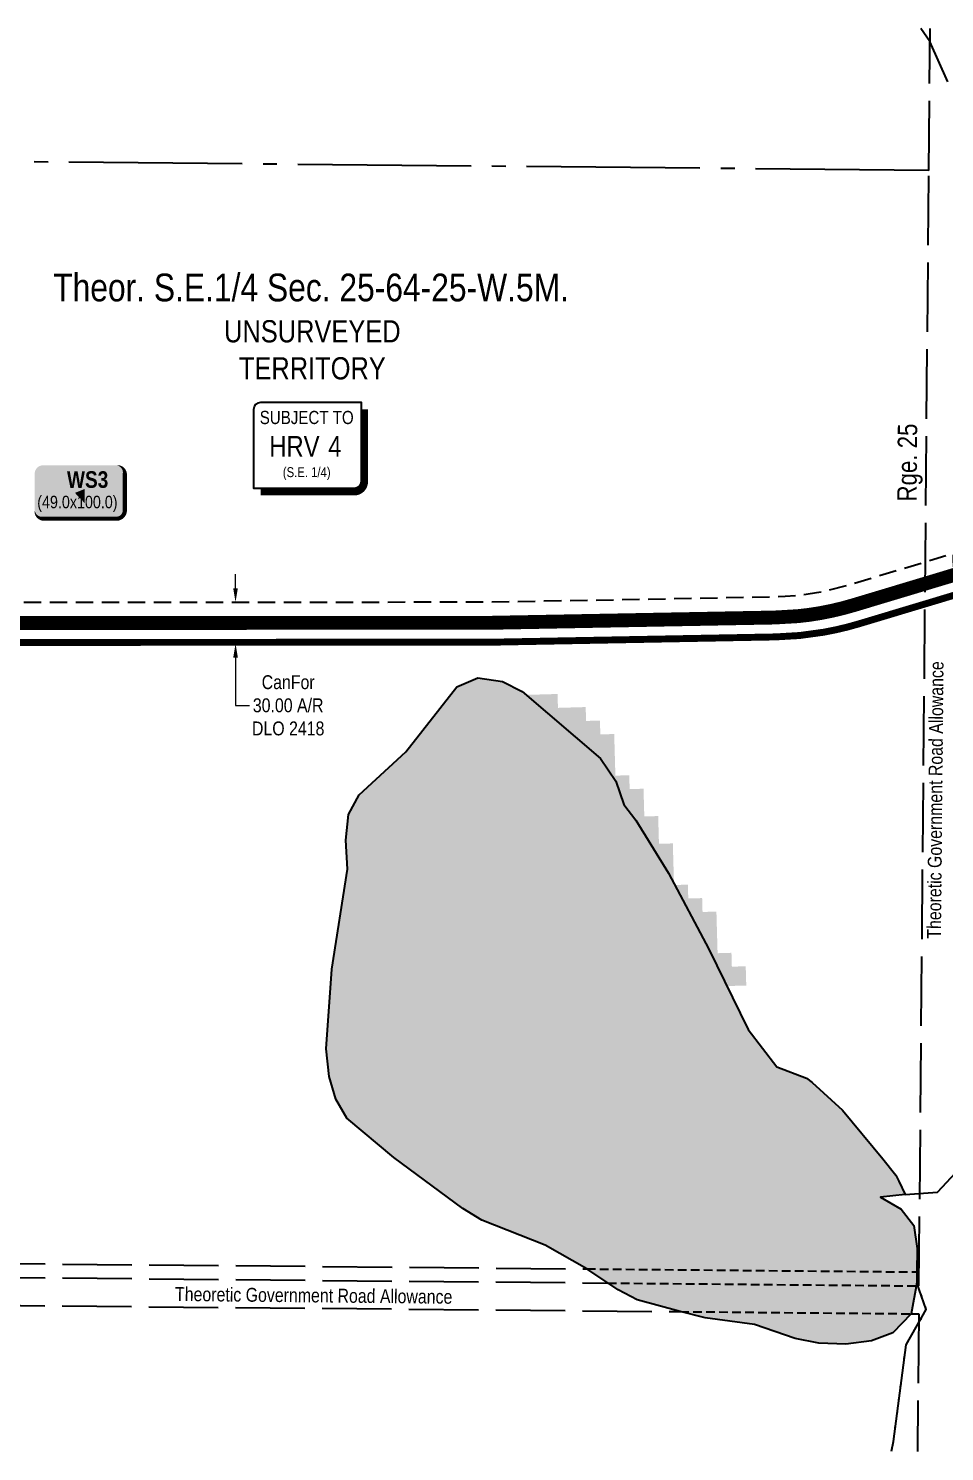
# Model space of a CAD drawing. Extents: x 454172 to 490274, y 6043290 to 6049925.
# Drawn here: x 458524 to 459184, y 6045868 to 6046894 of the extents above; entities that cross this region are included whole.
import ezdxf
from ezdxf.enums import TextEntityAlignment as Align

# ---------------------------------------------------------------- set-up
doc = ezdxf.new("R2010")
doc.units = 0
doc.header["$LTSCALE"] = 5
doc.header["$PDMODE"] = 35
doc.header["$PDSIZE"] = 5
for name, pattern in [('foc-ACCESSROAD', [3.75, 2.5, -1.25]), ('foc-QUARTERLINE', [33, 25, -3, 2, -3]), ('foc-TRAV', [1.875, 1.25, -0.625]), ('foc-UNSURVEYED', [12.5, 10, -2.5]), ('foc-WHEELTRACKS', [2, 0.4, -1.6]), ('PHANTOM', [63.50000000000001, 31.75, -6.35, 6.35, -6.35, 6.35, -6.35])]:
    doc.linetypes.add(name, pattern=pattern)
doc.layers.get('Defpoints').update_dxf_attribs({"color": 9})
for name, color, linetype in [('AS-ROADS', 254, 'Continuous'), ('C-SYMBOL', 7, 'Continuous'), ('CG-NOTES', 7, 'Continuous'), ('CTW', 7, 'Continuous'), ('D-TXT', 6, 'Continuous'), ('F-AR', 190, 'foc-ACCESSROAD'), ('L-QSEC', 8, 'foc-QUARTERLINE'), ('L-ROAD-T', 7, 'Continuous'), ('L-UNS-T', 3, 'Continuous'), ('L-USEC', 7, 'foc-UNSURVEYED'), ('L-WATER-DASH', 7, 'foc-TRAV'), ('P-PROPOSED', 10, 'Continuous'), ('P-TEMP-BLOCKS', 250, 'Continuous'), ('T-WATER', 160, 'Continuous'), ('T-WATER-H', 133, 'Continuous'), ('T-WATER-P3', 160, 'foc-WHEELTRACKS'), ('WETLAND - MARSH -H', 9, 'PHANTOM'), ('WETLAND - OPEN WATER', 140, 'PHANTOM')]:
    doc.layers.add(name, color=color, linetype=linetype)
doc.layers.add('F-AR-T', color=190, linetype='Continuous', lineweight=9)
doc.styles.add('175L', font='ARIALN.TTF', dxfattribs={"height": 20})
doc.styles.add('80', font='ARIALN.TTF', dxfattribs={"height": 10})
doc.styles.add('80CG', font='ARIALN.TTF', dxfattribs={"height": 10})
doc.styles.add('80L', font='ARIALN.TTF', dxfattribs={"height": 10})
doc.styles.add('BOLD', font='ARIALNB.TTF')
doc.styles.add('foc-LtypeFont', font='ARIALN.TTF', dxfattribs={"height": 7.349999999999999})
doc.styles.add('HRV', font='ARIALN.TTF', dxfattribs={"height": 3})
doc.linetypes.add('foc-TOPO-flowdirection-NOLINE', pattern='A,0,[">",foc-LtypeFont,S=0.3,R=0,X=0,Y=-0.945],-20,[">",foc-LtypeFont,S=0.3,R=0,X=0,Y=-0.945],0', length=20)
doc.dimstyles.new('Compass 5 000', dxfattribs={"dimscale": 5, "dimtxt": 9, "dimasz": 2, "dimexe": 0.2, "dimexo": 0.0625, "dimgap": 0.5, "dimtad": 0, "dimtih": 1, "dimtoh": 1, "dimzin": 0, "dimdsep": 46, "dimtxsty": '80CG', "dimcen": 0.1, "dimse1": 1, "dimse2": 1, "dimclrd": 256, "dimclrt": 256, "dimaunit": 1, "dimadec": 4, "dimazin": 0, "dimtfac": 0.06, "dimtofl": 0, "dimtmove": 0, "dimatfit": 1, "dimfxl": 0.2, "dimtolj": 1, "dimtzin": 0, "dimlwd": -1, "dimarcsym": 0})

# ---------------------------------------------------------------- blocks, each defined once
blk = doc.blocks.new('HRV')
blk.add_lwpolyline([(-35.14270137192347, 31.59985570973913), (37.21496793680001, 31.59985570973913), (37.21496793680001, -25.53846631238594, -0.414213562373095), (32.21496793680001, -30.53846631238594), (-40.14270137192347, -30.53846631238594), (-40.14270137192347, 26.59985570973913, -0.414213562373095)], format="xyb", close=True)
at = {"const_width": 5, "flags": 128}
blk.add_lwpolyline([(-35.14270137192347, -33.03846631238594), (32.21496793680001, -33.03846631238594, 0.4142135623730951), (39.71496793680001, -25.53846631238594), (39.71496793680001, 26.59985570973913)], format="xyb", dxfattribs=at)
at = {"style": '80L'}
blk.add_text('SUBJECT TO', height=9.5, dxfattribs=at).set_placement((-2.010251797374167, 13.05875001333334), align=Align.BOTTOM_CENTER)
blk.add_attdef('(N.W.1/4 00)', text='', height=7.125, dxfattribs=at).set_placement((-2.010251797374167, -24.44815512015521), align=Align.BOTTOM_CENTER)
at = {"layer": 'CTW', "color": 3, "style": 'HRV'}
blk.add_text('HRV', height=15, dxfattribs=at).set_placement((-10.87696241986032, -0.1770973496404622), align=Align.MIDDLE_CENTER)
blk.add_attdef('0', text='', height=15, dxfattribs=at).set_placement((18.27821898267075, -0.1770973496404622), align=Align.MIDDLE_CENTER)
blk = doc.blocks.new('*D129')
at = {"layer": 'Defpoints', "color": 0, "transparency": 16777216}
for p in [(458700.4848303975, 6046480.178554756), (458672.8287702242, 6046450.163319331), (458700.4993220369, 6046450.176684886)]:
    blk.add_point(p, dxfattribs=at)
at = {"layer": 'F-AR-T', "transparency": 16777216}
for p, q in [((458672.80944834, 6046490.165188033), (458672.8046180952, 6046500.165186866)), ((458672.833600469, 6046440.163320497), (458672.8502437067, 6046405.707021976)), ((458672.8502437067, 6046405.707021976), (458682.8502437067, 6046405.707021977))]:
    blk.add_line(p, q, dxfattribs=at)
for points in [[(458674.4761148123, 6046490.165993074), (458671.1427818678, 6046490.164382992), (458672.8142785849, 6046480.1651892)], [(458674.5002669413, 6046440.164125537), (458671.1669339968, 6046440.162515456), (458672.8287702242, 6046450.163319331)]]:
    blk.add_solid(points, dxfattribs=at)
at = {"layer": 'F-AR-T', "transparency": 16777216, "insert": (458710.7731632158, 6046405.707021977), "char_height": 10, "attachment_point": 5, "style": '80CG'}
blk.add_mtext('\\A1;CanFor\\P30.00 A/R\\PDLO 2418', dxfattribs=at)
blk = doc.blocks.new('*U289')
h = blk.add_hatch(color=111)
edge = h.paths.add_edge_path()
edge.add_line((-26.49999999999998, -20), (26.49999999999998, -20))
edge.add_arc((26.49999999999998, -14), 6, 270, 360)
edge.add_line((32.49999999999998, -14), (32.49999999999998, 12.5))
edge.add_arc((26.49999999999998, 12.5), 6, 0, 90)
edge.add_line((26.49999999999998, 18.5), (-26.49999999999998, 18.5))
edge.add_arc((-26.49999999999998, 12.5), 6, 90, 180)
edge.add_line((-32.49999999999998, 12.5), (-32.49999999999998, -14))
edge.add_arc((-26.49999999999998, -14), 6, 180, 270)
at = {"color": 250, "flags": 128}
blk.add_lwpolyline([(-26.49999999999998, -20, 3, 3, 0), (26.49999999999998, -20, 3, 3, 0.414213562373095), (32.49999999999998, -14, 3, 3, 0), (32.49999999999998, 12.5, 3, 0, 0.414213562373095), (26.49999999999998, 18.5, 0, 0, 0), (-26.49999999999998, 18.5, 0, 0, 0.414213562373095), (-32.49999999999998, 12.5, 0, 0, 0), (-32.49999999999998, -14, 0, 3, 0.414213562373095)], format="xyseb", close=True, dxfattribs=at)
at = {"flags": 128}
blk.add_lwpolyline([(3.453821467358829, -8.67658693424827, 0, 7.5, 0), (-3.398394867633905e-15, 0, 0, 0, 0)], format="xyseb", dxfattribs=at)
at = {"color": 250}
for tag, p, height, style in [('TEMP_AREA_W1_001', (-9.212824010914055, 2.244292974654144), 12, 'BOLD'), ('ENTER_TEXT_001', (-30.65893587994544, -12.47010782646594), 9, '80')]:
    blk.add_attdef(tag, p, '', height=height, dxfattribs=dict(at, style=style))

msp = doc.modelspace()

# ---------------------------------------------------------------- hatches: boundary and pattern name
at = {"layer": 'T-WATER-H'}
h = msp.add_hatch(color=256, dxfattribs=at)
h.dxf.hatch_style = 1
h.paths.add_polyline_path([(459063.1207269641, 6046145.209259287), (459084.4687900719, 6046137.084822026), (459088.4739374753, 6046134.004821347), (459110.3607204753, 6046113.90435203), (459139.4789865864, 6046078.809099523), (459148.7870162791, 6046067.032673688), (459150.9128351005, 6046062.719782955), (459155.5377656079, 6046053.33809202), (459137.7160054557, 6046051.391030827), (459152.5396389596, 6046042.568189772), (459161.900779844, 6046030.975152531), (459164.2179895113, 6046014.241812482), (459164.0358153217, 6045997.393915593), (459163.9519999959, 6045989.595167035), (459159.8349254795, 6045967.266804432), (459146.5988038827, 6045953.495360536), (459131.172935131, 6045947.751288883), (459112.8297573365, 6045945.358970952), (459093.2597987161, 6045946.156626499), (459076.2209759289, 6045949.473078973), (459046.9158240264, 6045959.504256218), (459011.3518304324, 6045964.445202123), (458993.2970220256, 6045968.807796071), (458962.4499552117, 6045977.255936936), (458948.5360223802, 6045984.557860187), (458926.0136789962, 6045999.604278306), (458896.0498743905, 6046016.733966785), (458850.4609509141, 6046034.68222257), (458836.7398823099, 6046043.01291537), (458787.0479899634, 6046079.881724078), (458753.0707640856, 6046108.149218002), (458745.1697714801, 6046122.030782004), (458740.2270465065, 6046138.271196155), (458738.2428435772, 6046158.189331438), (458742.1970201686, 6046215.508202082), (458753.5359448257, 6046287.580135382), (458752.2246924287, 6046308.550253669), (458754.1508601139, 6046327.083210682), (458761.9858378849, 6046341.196821962), (458795.4946649142, 6046372.332983391), (458832.3856910349, 6046419.003265494), (458847.4777618052, 6046425.515303323), (458865.3218405475, 6046423.016295401), (458879.3576645867, 6046415.659850779), (458935.874872806, 6046367.443237706), (458946.965817134, 6046351.100888117), (458952.7059563365, 6046334.218828934), (458961.4468908284, 6046323.055173784), (458984.9387273779, 6046284.76325222), (459013.9878776621, 6046229.958006608), (459042.2746455891, 6046172.052714351)])
at = {"layer": 'WETLAND - MARSH -H', "transparency": 33554495}
h = msp.add_hatch(color=256, dxfattribs=at)
h.dxf.hatch_style = 1
h.paths.add_polyline_path([(458916.3767782993, 6046364.226610187), (458946.3665796102, 6046365.080024148), (458945.7976363168, 6046385.073225962), (458935.8010355729, 6046384.788754), (458935.5165634566, 6046394.785354584), (458925.5199630394, 6046394.500882312), (458925.2354906122, 6046404.497482563), (458905.24229074, 6046403.928537382), (458904.9578180061, 6046413.925137019), (458854.9748239171, 6046412.502772635), (458855.2592966161, 6046402.506174604), (458845.2626987519, 6046402.221702042), (458835.266101193, 6046401.937229529), (458835.5505735688, 6046391.940632133), (458825.5539763217, 6046391.656159901), (458825.8384483713, 6046381.659562839), (458815.8418514422, 6046381.375090944), (458816.1263231671, 6046371.378494168), (458806.1297265483, 6046371.094022603), (458806.4141979504, 6046361.097426136), (458796.4176016402, 6046360.812954895), (458796.7020727181, 6046350.816358742), (458786.7054767228, 6046350.531887806), (458786.9899474771, 6046340.535291984), (458776.9933517892, 6046340.25082137), (458777.8467621323, 6046310.261034783), (458767.8501667471, 6046309.976565148), (458768.1346362244, 6046299.979969921), (458778.1312316129, 6046300.264439218), (458778.9846381486, 6046270.274652551), (458788.9812338754, 6046270.559120921), (458788.6967653414, 6046280.555716787), (458798.6933613812, 6046280.840185503), (458798.4088925269, 6046290.836781679), (458808.4054888799, 6046291.121250717), (458808.1210196977, 6046301.117847227), (458818.1176163615, 6046301.402316549), (458817.8331468571, 6046311.398913384), (458827.8297438289, 6046311.683383029), (458827.5452740022, 6046321.679980182), (458837.5418712914, 6046321.964450171), (458837.2574011392, 6046331.961047592), (458857.250596653, 6046332.529988223), (458856.9661261713, 6046342.52658629), (458876.9593229385, 6046343.095527602), (458876.6748521267, 6046353.0921263), (458916.6612494515, 6046354.230010224)])
at = {"layer": 'WETLAND - OPEN WATER', "transparency": 33554495}
h = msp.add_hatch(color=256, dxfattribs=at)
h.dxf.hatch_style = 1
h.paths.add_polyline_path([(458989.443915136, 6046276.263591499), (458988.9132151254, 6046276.248489626), (458988.8826527413, 6046277.322490749), (458984.9387273779, 6046284.76325222), (458961.4468908284, 6046323.055173784), (458952.7059563365, 6046334.218828934), (458946.965817134, 6046351.100888117), (458937.6470936054, 6046364.831895426), (458916.3767782993, 6046364.226610187), (458916.6612494515, 6046354.230010224), (458876.6748521267, 6046353.0921263), (458876.9593229385, 6046343.095527602), (458856.9661261713, 6046342.52658629), (458857.250596653, 6046332.529988223), (458837.2574011392, 6046331.961047592), (458837.5418712914, 6046321.964450171), (458827.5452740022, 6046321.679980182), (458827.8297438289, 6046311.683383029), (458817.8331468571, 6046311.398913384), (458818.1176163615, 6046301.402316549), (458808.1210196977, 6046301.117847227), (458808.4054888799, 6046291.121250717), (458798.4088925269, 6046290.836781679), (458798.6933613812, 6046280.840185503), (458788.6967653414, 6046280.555716787), (458788.9812338754, 6046270.559120921), (458778.9846381486, 6046270.274652551), (458779.2691063593, 6046260.278056977), (458769.2725109375, 6046259.99358891), (458770.9700605878, 6046200.338944849), (458857.6742411476, 6046200.38082509, 0.004530067990480004), (458862.2016861323, 6046200.424032255), (459026.9181805493, 6046203.488635148), (459013.9878776621, 6046229.958006608)])
h.paths.add_polyline_path([(458988.0598082026, 6046306.238296295), (458978.0632061426, 6046305.953826869), (458977.4942666212, 6046325.947030659), (458967.4976648923, 6046325.662560584), (458966.9287241148, 6046345.65576369), (458956.9321227144, 6046345.371293008), (458956.6476518565, 6046355.367894246), (458946.6510507801, 6046355.083423211), (458946.3665796102, 6046365.080024148), (458937.6470936054, 6046364.831895426), (458946.965817134, 6046351.100888117), (458952.7059563365, 6046334.218828934), (458961.4468908284, 6046323.055173784), (458984.9387273779, 6046284.76325222), (458988.8826527413, 6046277.322490749)])
h.paths.add_polyline_path([(459019.4719596575, 6046257.10868873), (459009.4753566108, 6046256.824220873), (459009.1908885777, 6046266.820823739), (458999.1942858598, 6046266.536355546), (458998.9098175162, 6046276.532958125), (458989.443915136, 6046276.263591499), (459013.9878776621, 6046229.958006608), (459026.9181805493, 6046203.488635148), (459040.9997330364, 6046203.750626921), (459040.6030357241, 6046217.69120911), (459030.6064320175, 6046217.406742491), (459030.321965243, 6046227.403346028), (459020.325361868, 6046227.118879119)])

# ---------------------------------------------------------------- linework, layer by layer
at = {"layer": 'AS-ROADS', "const_width": 9.994830000000015, "flags": 128}
msp.add_lwpolyline([(459195.7689250825, 6046501.201582186), (459165.5270752875, 6046492.109928436), (459118.402018873, 6046477.943378342), (459110.3605918065, 6046475.696058437), (459102.3806737452, 6046473.798575606), (459094.3320159107, 6046472.21447867), (459086.2278061676, 6046470.945227585), (459078.226072436, 6046470.010996263), (459061.4123948054, 6046469.040244409), (458857.4104707825, 6046465.244723584), (458501.0905276501, 6046465.072612329)], dxfattribs=at)
at = {"layer": 'F-AR', "flags": 128}
msp.add_lwpolyline([(455059.3628537426, 6046496.436505966), (455079.3224291696, 6046493.075372365), (455081.2960281408, 6046500.91632668), (455081.9174388312, 6046503.385662224), (455104.6804089645, 6046499.294913921), (455111.6601878264, 6046498.039802138), (455141.5970285371, 6046493.916349472), (455171.6769326039, 6046491.020914693), (455232.0668868684, 6046488.931880314), (455373.9532761688, 6046489.680094898), (455709.1621378846, 6046487.674490206), (455852.4738714648, 6046486.173851929), (455909.6804163597, 6046487.568530698), (455939.8489445286, 6046488.303561267), (455952.7612036435, 6046488.618586886), (456126.4075606307, 6046488.789690698), (456135.0335201772, 6046488.797732722), (456151.7354453033, 6046488.672459249), (456151.5164393731, 6046483.486860872), (456151.2833420444, 6046477.961742383), (456171.300814486, 6046477.926659951), (456171.5354548974, 6046483.487691307), (456171.7479254048, 6046488.522539652), (456234.9075711926, 6046488.049960593), (456420.3465198396, 6046486.66149707), (456734.8979979943, 6046487.130807481), (456754.717384547, 6046487.159722292), (457059.8657430823, 6046484.641726553), (457323.2952860465, 6046484.205450052), (457533.5954727317, 6046482.926429942), (457533.5844202448, 6046479.738143625), (457533.5698660622, 6046475.539833004), (457539.9077024173, 6046475.528779134), (457553.5801309381, 6046475.505898974), (457553.594686268, 6046479.706310945), (457553.6058316714, 6046482.868676811), (457570.137851043, 6046482.96426018), (457630.9912433315, 6046483.318585061), (457969.0422867608, 6046480.712342876), (458122.8635790191, 6046481.705111615), (458261.3112361092, 6046481.374785623), (458364.9707899162, 6046480.961393774), (458417.6644050715, 6046480.751987016), (458432.6570948791, 6046480.691754714), (458501.1012855765, 6046480.082356649), (458857.2672087095, 6046480.254198757), (459061.42604574, 6046484.05280532), (459069.0373651235, 6046484.342547364), (459076.6311869096, 6046484.930381551), (459084.1964942443, 6046485.813604761), (459091.7214805494, 6046486.992223005), (459099.1948365068, 6046488.463335595), (459113.9407549712, 6046492.275049138), (459170.1225576542, 6046509.164742412), (459189.9881842313, 6046515.136771116), (459190.1632789815, 6046511.080380726), (459190.3981529169, 6046505.643626534), (459200.2770512893, 6046508.473341374), (459210.15756528, 6046511.303063041), (459209.904384377, 6046517.164996585), (459209.7358465495, 6046521.072616492), (459230.4627301873, 6046527.304193018), (459308.028906804, 6046552.045964161), (459417.5297052622, 6046584.612225739), (459424.9542826732, 6046586.676045938), (459432.4481715474, 6046588.472761473), (459440.0014013049, 6046589.999259259), (459447.6048342349, 6046591.254520356), (459455.2482788749, 6046592.236734434), (459462.921894461, 6046592.944288244), (459470.6159619094, 6046593.376167712), (459478.3204785679, 6046593.532161904), (459486.0259114137, 6046593.412556018), (459493.7217819241, 6046593.015942295), (459501.3989220133, 6046592.344403842), (459509.0468691835, 6046591.398334027), (459516.6557432807, 6046590.178220927), (459524.2162634227, 6046588.686548844), (459531.7180931112, 6046586.924810555), (459539.1525301895, 6046584.895184804), (459546.5090170462, 6046582.600467212), (459553.7789193501, 6046580.043936661), (459560.9522608346, 6046577.228383427), (459568.0202942836, 6046574.157487565), (459574.973928861, 6046570.835532531), (459588.501167024, 6046563.454982484), (459616.1699921402, 6046547.045126831), (459609.3479308832, 6046540.62430795), (459603.8902348385, 6046535.486539649), (459601.9392325369, 6046533.866356949), (459596.2536994842, 6046529.143428856), (459592.6240940734, 6046526.128118918), (459573.196966566, 6046537.650449446), (459567.4340496474, 6046540.930093872), (459561.5570522688, 6046544.001304656), (459555.5737828992, 6046546.859409316), (459549.4922985348, 6046549.501534527), (459543.3195522022, 6046551.924916774), (459537.0643934792, 6046554.124273802), (459530.7341428581, 6046556.098940322), (459524.3371979868, 6046557.84513914), (459517.8819707127, 6046559.360694051), (459511.3766518408, 6046560.644731752), (459504.8291772658, 6046561.693879312), (459498.2483299048, 6046562.508458973), (459491.6428712574, 6046563.086391267), (459485.0207075201, 6046563.427505825), (459478.3905545053, 6046563.531124538), (459471.7608345913, 6046563.396271694), (459465.1402259453, 6046563.02457119), (459458.5375060912, 6046562.415744541), (459451.9607126999, 6046561.571321163), (459445.4180999973, 6046560.49102713), (459438.9188167594, 6046559.17708244), (459426.081755456, 6046555.854964147), (459316.8647656707, 6046523.373615364), (459239.3403753332, 6046498.644924182), (459200.0850572648, 6046486.844061045), (459169.8433830463, 6046477.752460093), (459122.5780840908, 6046463.543750821), (459114.1137351833, 6046461.178237899), (459105.5635659406, 6046459.145159468), (459096.9404615031, 6046457.448002777), (459088.2577533879, 6046456.088149446), (459079.5285585849, 6046455.068984385), (459061.9841319618, 6046454.056042161), (458857.5535469545, 6046450.252545958), (458501.0273318428, 6046450.080335048), (458432.6064790312, 6046450.690215186), (458364.6981653255, 6046450.960480744), (458261.1947630036, 6046451.373136469), (458122.9243761626, 6046451.703321835), (457969.0236118274, 6046450.709770511), (457630.8322328443, 6046453.317290619), (457569.8641697282, 6046453.493128792), (457546.9938332156, 6046453.558696646), (457546.6029427139, 6046465.762789156), (457539.8170254817, 6046465.775115686), (457526.5906059009, 6046465.797473159), (457526.9807854677, 6046453.616402105), (457323.2272845587, 6046454.203283614), (457059.7171529211, 6046454.640300557), (456754.6160334563, 6046457.157828214), (456734.6137896306, 6046457.128450299), (456420.2562857856, 6046456.660172833), (456134.9359297857, 6046458.795657245), (455953.1413783449, 6046458.616873357), (455939.5584716106, 6046458.286127428), (455909.3902047034, 6046457.550593028), (455852.6823131514, 6046456.168183682), (455708.9153195097, 6046457.674036846), (455373.9562718837, 6046459.677775783), (455232.2533155899, 6046458.801345587), (455204.2115196837, 6046459.142177941), (455176.2005528139, 6046460.510156902), (455148.2586332214, 6046462.904404794), (455120.4235886356, 6046466.319843678), (455104.3805870697, 6046468.889150262), (455092.7321140902, 6046470.754508242), (455037.929634027, 6046482.651602728), (454791.3833059652, 6046545.716880535), (454626.5905983267, 6046577.365096789), (454456.424704409, 6046604.853135978), (454300.8866183982, 6046630.925453509), (454301.0869512194, 6046650.810154483), (454301.1923336125, 6046661.29456483), (454461.296906021, 6046634.456353551), (454631.8132683598, 6046606.911841769), (454756.0464336051, 6046583.072042067), (454756.6745569951, 6046582.932290372), (454797.935688781, 6046575.008594451), (454864.8466800024, 6046557.860174817), (454868.4919786929, 6046556.925908498), (454866.2847149115, 6046548.153152172), (454866.055864718, 6046547.243732795), (454865.546406836, 6046545.219852067), (455001.3100941334, 6046511.048307132), (455040.1017798049, 6046501.283351009), (455059.3628537426, 6046496.436505966)], close=True, dxfattribs=at)
at = {"layer": 'L-QSEC'}
msp.add_line((459172.6286954727, 6046791.302755723), (458402.5480675201, 6046798.576045244), dxfattribs=at)
at = {"layer": 'L-USEC'}
for p, q in [((459172.6286954727, 6046791.302755723), (459173.5366303467, 6046893.49916147)), ((459165.4868156268, 6045987.341665101), (459172.6286954727, 6046791.302755723)), ((458360.6497091298, 6046004.831654249), (458926.0236780564, 6045999.598562025)), ((459164.0358327288, 6045997.395525445), (459165.5872378703, 6045997.381165665)), ((459165.5453369, 6045997.38152439), (459165.5760012206, 6045997.381283167)), ((458360.5567830365, 6045994.792084274), (458941.2624598035, 6045989.417082067)), ((459163.5398049882, 6045987.3596866), (459165.4943117769, 6045987.341595717)), ((459165.4663592712, 6045987.341835025), (459165.4868157068, 6045987.341674102)), ((458360.3705606213, 6045974.672946091), (458993.2713505236, 6045968.814826771)), ((459159.8360874666, 6045967.273106294), (459165.3080893617, 6045967.222457534)), ((459165.3080893617, 6045967.222457534), (459164.4265290007, 6045867.975744618))]:
    msp.add_line(p, q, dxfattribs=at)
at = {"layer": 'L-WATER-DASH'}
for p, q in [((458926.0236780564, 6045999.598562025), (459164.0358327288, 6045997.395525445)), ((458941.2624598035, 6045989.417082067), (459163.5398049882, 6045987.3596866)), ((458993.2970220256, 6045968.807796071), (459159.8349254795, 6045967.266804432))]:
    msp.add_line(p, q, dxfattribs=at)
at = {"layer": 'P-PROPOSED', "flags": 128}
msp.add_lwpolyline([(459199.7971428588, 6046487.801717178, 4.997435, 4.997435, 0), (459169.5555074846, 6046478.710127931, 4.997435, 4.997435, 0), (459122.2995357341, 6046464.504222567, 4.997435, 4.997435, 0), (459113.8633962038, 6046462.146593244, 4.997435, 4.997435, 0), (459105.3512633553, 6046460.12255918, 4.997435, 4.997435, 0), (459096.776078521, 6046458.434833772, 4.997435, 4.997435, 0), (459079.4319042835, 6046456.065069309, 4.997435, 4.997435, 0), (459061.945996448, 6046455.055505664, 4.997435, 4.997435, 0), (458857.5447599952, 6046451.252555539, 4.997435, 4.997435, 0), (458501.0315449127, 6046451.079824179, 4.997435, 4.997435, 0)], format="xyseb", dxfattribs=at)
at = {"layer": 'T-WATER'}
for points in [[(459186.2876515889, 6046855.051926014), (459173.3069937382, 6046884.206913778), (459166.7323450845, 6046893.558600469)], [(459155.5377656079, 6046053.33809202), (459178.9046904044, 6046054.935219011), (459208.7138407337, 6046086.806133555), (459219.5677423986, 6046135.123896052), (459193.1766707906, 6046168.418740187), (459200.097686326, 6046181.468792061), (459207.7398672912, 6046233.007224666), (459219.5930442046, 6046242.014187162), (459235.9108147601, 6046246.657037106), (459259.528784992, 6046257.81803045)]]:
    msp.add_lwpolyline(points, dxfattribs=at)
at = {"layer": 'T-WATER', "linetype": 'foc-TOPO-flowdirection-NOLINE'}
msp.add_lwpolyline([(459186.2876515889, 6046855.051926014), (459173.3069937382, 6046884.206913778), (459166.7323450845, 6046893.558600469)], dxfattribs=at)
at = {"layer": 'T-WATER'}
msp.add_lwpolyline([(459063.1207269641, 6046145.209259287), (459084.4687900719, 6046137.084822026), (459088.4739374753, 6046134.004821347), (459110.3607204753, 6046113.90435203), (459139.4789865864, 6046078.809099523), (459148.7870162791, 6046067.032673688), (459150.9128351005, 6046062.719782955), (459155.5377656079, 6046053.33809202), (459137.7160054557, 6046051.391030827), (459152.5396389596, 6046042.568189772), (459161.900779844, 6046030.975152531), (459164.2179895113, 6046014.241812482), (459164.0358153217, 6045997.393915593), (459163.9519999959, 6045989.595167035), (459159.8349254795, 6045967.266804432), (459146.5988038827, 6045953.495360536), (459131.172935131, 6045947.751288883), (459112.8297573365, 6045945.358970952), (459093.2597987161, 6045946.156626499), (459076.2209759289, 6045949.473078973), (459046.9158240264, 6045959.504256218), (459011.3518304324, 6045964.445202123), (458993.2970220256, 6045968.807796071), (458962.4499552117, 6045977.255936936), (458948.5360223802, 6045984.557860187), (458926.0136789962, 6045999.604278306), (458896.0498743905, 6046016.733966785), (458850.4609509141, 6046034.68222257), (458836.7398823099, 6046043.01291537), (458787.0479899634, 6046079.881724078), (458753.0707640856, 6046108.149218002), (458745.1697714801, 6046122.030782004), (458740.2270465065, 6046138.271196155), (458738.2428435772, 6046158.189331438), (458742.1970201686, 6046215.508202082), (458753.5359448257, 6046287.580135382), (458752.2246924287, 6046308.550253669), (458754.1508601139, 6046327.083210682), (458761.9858378849, 6046341.196821962), (458795.4946649142, 6046372.332983391), (458832.3856910349, 6046419.003265494), (458847.4777618052, 6046425.515303323), (458865.3218405475, 6046423.016295401), (458879.3576645867, 6046415.659850779), (458935.874872806, 6046367.443237706), (458946.965817134, 6046351.100888117), (458952.7059563365, 6046334.218828934), (458961.4468908284, 6046323.055173784), (458984.9387273779, 6046284.76325222), (459013.9878776621, 6046229.958006608), (459042.2746455891, 6046172.052714351)], close=True, dxfattribs=at)
at = {"layer": 'T-WATER-P3', "linetype": 'foc-TOPO-flowdirection-NOLINE', "flags": 128}
for points in [[(459155.5377656079, 6046053.33809202), (459178.9046904044, 6046054.935219011), (459208.7138407337, 6046086.806133555), (459219.5677423986, 6046135.123896052), (459193.1766707906, 6046168.418740187), (459200.097686326, 6046181.468792061), (459207.7398672912, 6046233.007224666), (459219.5930442046, 6046242.014187162), (459235.9108147601, 6046246.657037106), (459259.528784992, 6046257.81803045)], [(459145.726335371, 6045868.131447611), (459147.0760160966, 6045875.176029218), (459156.2339572551, 6045944.98684982), (459170.7738709729, 6045970.277891777), (459163.9519999959, 6045989.595167035)]]:
    msp.add_lwpolyline(points, dxfattribs=at)
at = {"layer": 'T-WATER-P3'}
msp.add_lwpolyline([(459145.726335371, 6045868.131447611), (459147.0760160966, 6045875.176029218), (459156.2339572551, 6045944.98684982), (459170.7738709729, 6045970.277891777), (459163.9519999959, 6045989.595167035)], dxfattribs=at)

# ---------------------------------------------------------------- block references
at = {"layer": 'CG-NOTES'}
msp.add_blockref('HRV', (458726.1494067154, 6046592.552599241), dxfattribs=at).add_auto_attribs({'(N.W.1/4 00)': '(S.E. 1/4)', '0': '4'})
at = {"layer": 'P-TEMP-BLOCKS', "color": 5, "xscale": 0.9994709999999999, "yscale": 0.9994709999999999, "zscale": 0.9994709999999999}
msp.add_blockref('*U289', (458560.5353891579, 6046560.243764938), dxfattribs=at).add_auto_attribs({'TEMP_AREA_W1_001': 'WS3', 'ENTER_TEXT_001': '(49.0x100.0)'})

# ---------------------------------------------------------------- texts
at = {"layer": 'C-SYMBOL', "color": 3, "style": '175L'}
msp.add_text('Theor. S.E.1/4 Sec. 25-64-25-W.5M.', height=20, dxfattribs=at).set_placement((458727.2841585359, 6046690.899518658), align=Align.BOTTOM_CENTER)
at = {"layer": 'D-TXT', "insert": (459149.7808689066, 6046552.721639298), "char_height": 14.00000000000004, "attachment_point": 1, "rotation": 89.4910340633865, "style": '80L'}
msp.add_mtext_dynamic_manual_height_columns('Rge. 25', width=73.75525529776192, gutter_width=47.5, heights=[0], dxfattribs=at)
at = {"layer": 'L-ROAD-T', "style": '80L'}
for height, rotation, p in [(9.999999999999998, 89.46783961088067, (459177.267262378, 6046337.543844811)), (10, 359.4242087764425, (458729.1624325879, 6045980.488248717))]:
    msp.add_text('Theoretic Government Road Allowance', height=height, rotation=rotation, dxfattribs=at).set_placement(p, align=Align.MIDDLE_CENTER)
at = {"layer": 'L-UNS-T', "insert": (458728.2005084492, 6046661.876051206), "char_height": 16, "attachment_point": 5, "style": '80L'}
msp.add_mtext_dynamic_manual_height_columns('UNSURVEYED TERRITORY', width=126.4137517053206, gutter_width=47.5, heights=[0], dxfattribs=at)

# ---------------------------------------------------------------- dimensions: what is measured, and where the dimension line sits
at = {"layer": 'F-AR-T'}
dim = msp.add_linear_dim(base=(458672.8287702242, 6046450.163319331), p1=(458700.4848303976, 6046480.178554757), p2=(458700.4993220369, 6046450.176684887), angle=270.0276752652764, text='CanFor\\P30.00 A/R\\PDLO 2418', dimstyle='Compass 5 000', dxfattribs=at)
dim.commit()
dim.dimension.update_dxf_attribs({"geometry": '*D129', "text_midpoint": (458710.7731632158, 6046405.707021977), "dimtype": 161})

doc.saveas('drawing.dxf')
